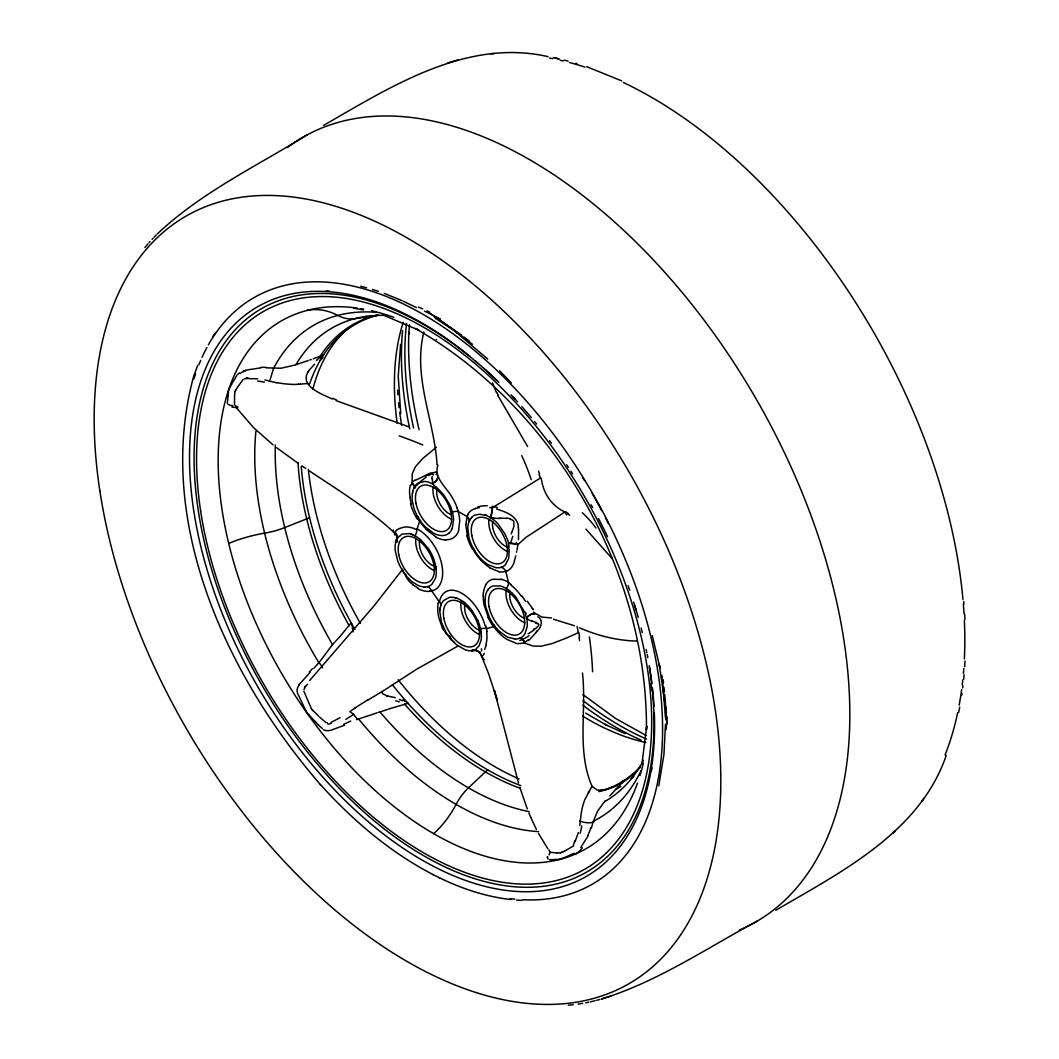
<?xml version="1.0" encoding="UTF-8"?>
<svg xmlns="http://www.w3.org/2000/svg" width="1059" height="1059" viewBox="0 0 1059 1059"><rect width="100%" height="100%" fill="white"/><g stroke="black" fill="none" stroke-linecap="round" stroke-linejoin="round"><path stroke-width="1.5" d="M481.421 636.234L481.342 638.127A29.228 16.957 59.9 0 1 480.985 640.655L478.959 645.95L475.478 649.538M665.462 724.356L663.953 754.405L658.777 785.884M485.075 599.619L485.207 597.633A29.321 16.865 60.4 0 1 486.875 591.491L487.669 590.115M483.195 595.727L483.354 593.292M402.724 570.219L404.988 574.587M465.788 524.218L467.31 535.761M965.014 661.054L964.683 666.813M409.462 324.742L408.761 334.207L408.893 332.235C407.384 365.024 411.514 397.866 419.086 429.742M518.447 539.693L518.592 529.487M580.292 821.135L579.789 825.477M964.074 674.782L963.664 679.282M580.478 819.256L581.179 813.616A57.345 46.278 83.8 0 1 584.859 799.558L591.994 786.241C576.599 750.963 586.673 710.337 582.476 673.061M580.451 819.6L580.332 820.699M439.988 609.785L440.266 607.787M234.595 396.344L234.767 392.359A5.52 2.912 -30.2 0 1 234.754 392.055M234.555 396.688L234.516 404.697M962.949 685.795L962.684 687.94M400.62 344.294L398.25 376.13L400.712 413.5M432.853 474.684L432.257 473.823A3.614 0.874 -34.4 0 0 431.437 474.035L428.551 475.57M395.682 541.97L396.476 539.455M566.486 514.806A118.82 68.597 60 0 0 564.924 511.974L525.846 537.442L517.93 544.591L516.977 549.992M961.982 693.288L961.665 695.406M412.269 493.084L412.15 500.033L413.831 507.751A29.228 16.798 59.9 0 0 414.876 510.663L415.856 512.98A29.387 16.904 59.9 0 0 420.066 520.432L420.224 520.657M642.164 762.334L646.692 726.17L646.467 729.797C647.552 570.391 553.632 407.609 415.313 328.462L418.557 330.077L384.867 315.728M959.706 707.16L958.673 712.416M228.122 395.656L228.545 390.771A9.452 4.964 -30.2 0 1 229.3 388.309L231.881 384.046M228.109 395.748L227.314 403.479M423.918 331.944C412.428 376.991 434.415 420.436 437.089 464.848M438.267 603.445L438.744 601.393M516.527 552.216L516.699 551.395M515.759 555.869L513.814 563.097A35.9 20.478 58.6 0 1 507.645 570.669M412.547 491.641L413.606 488.609M431.662 478.575L432.284 476.563M604.345 801.875L597.514 811.247L593.318 821.44M593.318 821.48L591.452 827.781M270.164 379.585L273.566 368.307A284.778 164.41 60 0 1 376.051 312.299M578.346 832.599L574.997 841.839M437.923 465.073C433.833 476.524 444.012 485.34 449.797 493.772A35.9 21.206 59 0 1 457.316 508.373M486.359 644.812L484.651 649.273M193.638 376.501C154.19 520.816 227.05 676.807 320.493 784.693M458.534 530.863L459.738 520.896A35.556 19.366 61 0 0 458.176 511.444A7.201 2.528 -15 0 0 452.312 512.013A29.242 16.931 59.9 0 0 451.544 509.432L450.671 507.009M550.137 851.979L549.727 853.117M193.837 375.892L197.662 365.461M549.105 854.878L549.647 853.342M393.286 529.99L393.392 531.737L395.311 533.246A7.188 6.592 -23.2 0 1 395.656 542.168M452.286 528.309L453.517 519.969M511.232 533.882L511.987 531.909M512.238 531.261L513.522 527.686A25.363 23.47 22.3 0 0 513.946 526.032L513.853 521.65A3.614 3.283 38.9 0 0 513.033 520.485M946.216 755.438C919.98 832.44 840.925 872.073 775.784 910.303M467.323 516.329L468.104 514.621M410.892 485.393L412.044 483.447L412.282 473.611L415.419 466.794L422.832 458.388L436.374 447.229M232.437 382.921L236.898 375.243M420.079 520.446A7.201 0.702 -34.4 0 1 419.589 521.544L416.796 529.844A7.188 4.262 -61.8 0 1 414.916 535.801A29.44 16.97 59.8 0 1 421.297 540.355L428.392 548.655A29.44 16.97 59.8 0 1 432.721 556.385L433.634 558.662M588.235 835.657L580.782 847.452M588.261 792.979L588.645 792.198M469.772 519.956L470.646 518.539M237.679 387.038L243.08 379.479M237.415 387.488L236.104 389.672M235.204 391.128L235.919 389.977M308.182 371.643C299.22 386.35 322.611 394.345 332.142 398.991M397.019 538.435L401.996 534.12L408.946 533.577A29.136 16.865 60 0 1 414.824 535.801M299.141 684.855L298.717 685.53A11.596 11.252 31.1 0 0 297.129 689.819L297.169 691.792M486.333 584.131L485.379 585.799A34.695 19.446 62.7 0 0 483.381 593.305M350.648 623.42L351.111 622.732A6.354 5.163 63.1 0 1 351.575 623.619A10.06 8.048 63.2 0 1 352.157 625.922L352.263 626.571A17.473 13.82 63.7 0 1 352.488 627.934L352.435 628.689M350.397 623.791L339.674 636.883M212.66 336.828L215.401 332.87M921.754 801.385L922.667 800.088M922.905 799.73L923.805 798.433M322.333 658.235L332.327 644.825M402.274 569.729L373.748 606.225L309.652 680.5M321.804 658.963L319.09 662.444M309.069 370.293L314.563 364.203M299.949 683.704L310.194 672.24M537.323 630.926C542.076 626.743 542.923 619.131 537.787 616.815M535.973 632.633L528.6 640.669M144.884 247.528L147.942 243.901M305.535 686.497L307.613 684.286M148.975 242.71L150.021 241.545M317.779 663.94L318.865 662.696A284.778 164.41 60 0 1 255.907 431.238M317.396 664.364L313.901 668.216M609.772 795.971L624.175 780.39L621.527 782.032M321.579 357.214L321.989 356.777A10.06 2.118 -40.7 0 0 323.299 355.268M605.364 800.789L604.729 801.478M604.583 801.623L604.543 801.676A273.275 157.778 60 0 0 643.435 760.402M152.059 239.321L153.092 238.222M339.118 637.452L332.513 644.613A273.275 157.778 60 0 1 275.34 444.979M154.137 237.137L156.229 235.005M471.851 517.123L472.989 516.157A29.228 16.825 60.2 0 1 474.564 515.217L479.489 514.197L485.406 515.309M157.301 233.96C200.985 192.553 256.371 166.289 307.11 134.89M237.798 374.277L239.215 373.099M893.187 833.062L895.437 830.958M449.294 532.876L448.156 533.802A29.321 16.904 59.6 0 1 443.205 535.536L441.616 535.576A29.308 16.904 59.6 0 1 433.449 533.114L425.572 527.117A29.4 17.103 60 0 1 420.198 520.697M572.509 846.538L564.963 850.893M420.224 481.739L426.102 477.199M458.441 645.765L416.862 669.103L382.034 691.646L382.67 693.751L386.8 695.75M535.43 628.887L538.488 625.71A3.614 1.734 -36 0 0 538.806 624.77L537.946 623.261M533.974 630.012L528.11 633.904M415.154 480.442L430.192 473.148L436.308 472.102M490.343 517.401A7.188 1.575 -80.7 0 0 492.051 507.936L540.805 477.808L541.414 479.82M350.833 710.854L355.692 707.743M487.643 769.827L486.73 770.581A16.587 9.584 -60 0 0 486.319 771.005L468.435 787.883A37.952 21.908 -60 0 0 456.098 804.39A63.249 36.509 -60 0 1 433.621 833.658M368.214 699.906L374.237 696.266M375.045 695.776L382.193 691.487M339.979 717.684L331.136 722.41M574.124 853.263L567.068 856.479M757.357 921.026C706.274 948.401 657.215 981.984 601.327 999.034L611.096 996.069M323.604 125.386C390.837 86.759 466.542 38.018 548.072 56.643M309.599 517.679L308.513 518.155A16.587 6.155 -13.6 0 1 307.931 518.367L284.659 527.607A37.952 14.071 -13.6 0 1 264.591 533.167A63.249 23.444 -13.6 0 0 228.691 543.426M612.989 786.877L605.444 790.027M507.592 570.576L506.056 571.225M356.486 719.696L377.216 712.773M472.632 650.663L474.564 650.041M562.686 858.28L562.607 858.319M563.216 858.042L566.764 856.599M562.157 852.138L562.991 851.767M562.183 858.505L561.482 858.809M564.725 850.999L561.018 852.627M344.519 725.216L331.136 730.167A11.172 11.106 72.8 0 1 323.577 729.876M495.837 629.377A35.9 20.095 60.1 0 0 506.943 639.398L516.858 643.66L524.774 643.117L533.127 646.056L541.308 646.175L552.269 643.528L567.002 637.809L578.293 632.686L577.87 630.383M323.644 354.739L318.812 356.684M317.832 357.055L313.199 358.802M243.345 370.915L244.1 370.637M388.137 709.173L408.019 703.335M386.998 709.596L379.996 711.979A273.275 157.778 60 0 0 529.235 811.644M308.195 360.523L295.938 364.706A273.275 157.778 60 0 1 386.482 315.383M295.209 364.971L281.019 368.228L266.1 367.83M519.347 638.418L516.62 639.04A30.34 19.671 77.2 0 1 515.402 639.252M311.28 359.478L309.731 359.994M433.131 590.3L431.595 590.723A7.188 5.745 78.2 0 0 427.227 586.673A29.387 16.97 59.8 0 1 421.773 586.593L420.026 586.13A29.228 16.878 59.8 0 1 417.789 585.283L411.713 581.523L406.127 576.03M437.804 476.471A7.188 5.772 -24.9 0 1 431.675 483.433A29.546 17.063 60 0 0 424.394 481.448L418.001 483.116A29.586 17.09 60 0 0 413.923 488.08M475.253 508.466L479.423 507.618M447.904 62.931L457.673 59.966M245.463 370.187L260.62 367.897M379.731 712.058L378.5 712.416M599.778 999.484L596.654 1000.331M595.092 1000.742L590.34 1001.854M431.543 590.737L438.836 601.075A7.188 5.123 16.7 0 1 440.756 605.735L440.756 605.735A29.44 17.05 59.8 0 1 443.483 600.691L449.135 597.435A29.268 16.97 60.1 0 1 472.288 610.871M588.738 1002.198L585.72 1002.807M431.198 590.803L429.61 591.001M604.08 790.345L597.077 790.054L592.087 786.36M244.258 378.897L246.562 378.672M582.662 1003.35L578.042 1004.078M555.313 859.564L555.048 859.59M573.223 1004.7L568.259 1005.203M480.587 628.808L480.574 628.728A7.188 2.806 -12.1 0 1 486.544 628.609L493.838 626.703A7.201 1.125 -36.1 0 0 494.103 625.287A29.44 17.05 60.1 0 1 489.483 617.503L485.856 607.231A29.268 16.891 60.2 0 1 485.048 599.593M307.639 383.504L300.306 384.152M551.474 617.927L541.798 617.106L533.379 612.208M291.887 384.536L298.492 384.271M298.267 384.298L300.187 384.152M490.741 53.797L492.409 53.665M492.753 53.638L494.407 53.493M247.7 378.592L257.747 378.831M425.519 586.911L423.838 586.898M557.021 852.919L559.311 852.905M556.769 852.919L556.703 852.932M556.412 852.932L550.587 852.283M559.298 859.365L549.581 859.749M515.376 639.106L507.565 637.174L499.53 631.495M499.702 518.036L506.983 518.394M445.773 539.733L447.732 539.693A34.682 19.843 57 0 0 453.742 537.548L455.092 536.423A34.96 19.989 57.2 0 0 458.6 530.93M637.121 641.052C617.225 640.695 597.713 635.691 579.511 627.828M516.62 900.084L521.796 900.388M493.547 517.758L492.779 517.705M489.748 507.592L491.694 507.87M510.862 899.554C485.896 896.735 461.75 888.673 439.247 877.699M508.452 543.068L517.93 544.591M237.759 407.914L231.881 407.013M499.213 571.728L490.013 568.021M517.983 544.167L508.452 542.658A29.546 17.063 60 0 0 504.375 532.995L497.982 523.94A29.586 17.09 60 0 0 490.701 517.52A7.188 1.39 -80.4 0 0 492.461 508.016M353.785 308.235L363.369 309.916M390.85 696.69L395.272 697.629M390.652 696.65L387.925 696.054M277.048 382.881L270.071 381.227M553.314 57.676L559.324 58.986M264.896 379.969L269.568 381.094M555.247 58.073L558.358 58.761M553.42 619.211L574.349 625.71M454.788 597.62L456.522 598.11M564.195 60.125L568.101 61.118M360.682 286.274L366.586 287.783M509.842 518.884L513.033 520.485M501.225 579.485L492.978 579.22A34.775 19.512 60.9 0 0 486.2 583.959M496.499 508.995C505.673 511.921 517.891 515.985 518.433 527.395M575.884 63.288L576.851 63.58M372.464 289.464L378.381 291.344M411.064 534.12L412.917 534.821M586.646 66.691L621.633 80.815M532.161 621.103L536.489 622.56M408.549 426.698L336.219 400.699M384.338 293.409L402.327 300.769M486.783 515.826L489.417 516.991M453.808 641.847L451.213 639.954L448.712 635.943M625.101 733.569L604.596 724.237L607.098 725.534L585.653 713.117M402.791 700.012L403.519 700.33M484.493 659.611L483.751 659.188M458.176 511.444L467.204 516.66A7.188 5.335 20.6 0 1 469.005 521.65A29.4 17.023 59.6 0 0 467.787 528.044L469.058 537.84A29.321 16.785 59.9 0 0 480.031 557.881L481.686 559.602A29.268 16.825 60.1 0 0 487.802 564.54L495.638 567.624A29.44 16.997 60.2 0 0 501.251 567.306M403.545 301.338L416.412 307.573M646.374 735.621L615.623 718.492L582.966 694.638M320.334 784.507C352.753 820.381 390.189 852.376 433.277 874.708M432.8 874.469L439.723 877.937M416.452 529.659L414.4 528.679A35.9 21.273 60.8 0 0 403.373 527.276C400.527 528.163 394.795 529.341 395.311 533.246M418.093 588.129L413.076 585.018M435.712 536.714L426.168 529.5M448.857 636.022L448.99 636.102A7.188 1.218 -59.2 0 1 449.241 635.863M325.947 722.582L319.553 716.996M487.617 590.181A29.268 16.891 60.2 0 1 493.057 585.971L500.192 585.918A29.4 16.865 59.8 0 1 506.228 588.552L506.387 588.605A7.188 4.037 -58.1 0 0 508.585 582.821L508.36 582.688M435.315 318.23L454.298 330.686L472.42 344.241M508.942 583.059L510.967 584.436M564.924 511.974C552.176 506.162 543.942 494.262 541.652 480.614M448.447 635.771L442.583 628.847L438.691 617.278A35.9 20.571 61.5 0 1 438.201 603.392M309.599 471.043C338.496 490.37 368.4 508.611 393.948 532.373M322.598 728.791L318.137 724.793M435.024 316.681L461.711 335.293M430.563 313.729L452.471 329.084L487.722 359.08M302.04 465.947L305.799 468.502M298.32 463.418L276.637 447.692M567.703 513.84L569.702 515.256M462.889 601.419L464.649 602.743M432.641 484.228L434.812 485.816M508.399 589.956L510.253 591.399M464.16 337.08L469.124 341.024M273.09 444.912L253.657 427.73L236.779 408.231M436.083 486.836L443.681 494.752L449.466 504.19A29.136 16.825 59.9 0 1 450.618 507.009M397.602 535.801L396.993 535.272M483.42 658.95L480.971 654.568A7.188 7.095 -64.8 0 0 472.288 650.703M309.254 715.262L315.556 721.881M309.202 715.222L308.301 714.401A9.452 8.922 33.8 0 1 306.051 711.277M313.292 710.827L318.613 716.03M313.186 710.748L312.299 709.927M512.371 593.292L514.065 595.026A29.228 16.918 60.2 0 1 516.077 597.355L524.47 612.009M449.797 637.664L447.044 634.156M585.958 529.129L612.354 558.848M482.705 562.117L480.707 560.026M499.689 370.822L511.418 383.067M404.035 573.065L402.751 571.105M317.899 724.541L315.913 722.291M497.492 629.417L495.797 627.484A29.242 16.812 60 0 1 494.103 625.287M534.61 613.651L534.663 613.704A7.188 4.368 -42.4 0 0 526.522 617.728M495.864 629.337L493.984 626.888M472.367 610.937L477.94 620.706M521.677 595.582L525.648 601.433M419.43 521.306L417.736 518.685M547.9 848.868L538.462 833.354M474.71 550.786L473.439 548.602M418.543 518.076L417.233 515.759M446.024 632.541L441.51 622.348L439.895 612.248A29.136 16.838 60.1 0 1 440.69 605.867M472.671 548.734L474.233 551.382A34.682 18.797 59.5 0 0 480.707 560.039M527.66 446.58L497.915 395.589M536.397 829.435L530.638 817.138M488.318 617.437L484.095 605.046A34.96 19.671 62.5 0 1 483.275 595.78M496.419 392.585L492.514 382.895M436.573 472.499L436.56 472.446A40.308 6.394 -23 0 0 436.176 472.168M306.064 711.198L297.354 692.904M528.904 813.034L530.731 817.376M481.858 656.871L488.596 673.696L497.134 699.787L494.394 690.653L518.526 783.011M526.416 617.45L525.86 615.861M527.25 808.891L519.784 787.221M525.118 613.717L525.582 615.014M538.554 471.149L539.547 473.955M405.703 576.162L405.279 574.547M457.25 508.373L458.084 511.113M509.233 549.052L508.704 558.384L505.447 564.712A29.136 16.785 59.9 0 1 504.084 565.89L502.773 566.697A29.242 16.851 59.8 0 1 501.264 567.306A7.188 5.851 72.4 0 1 505.792 571.304L508.585 582.821M437.049 474.604L436.824 473.638M480.362 653.403L480.005 651.841M411.236 503.859L409.846 497.478M485.856 625.79L486.412 628.027M652.265 635.559L660.061 668.308L659.214 664.35L666.336 712.906L665.859 707.783M486.637 629.072L487.087 631.641M303.867 691.17L311.24 708.378A4.911 4.554 37.1 0 0 311.875 709.384L311.889 709.477A5.52 5.202 33.2 0 0 312.273 709.954M577.102 626.438L577.684 629.483M435.898 566.83L436.189 569.04M579.061 637.214L579.577 640.589M508.704 544.856L508.492 543.439M508.77 545.306L509.061 547.357M481.064 631.336L481.329 633.639M663.093 679.772L663.53 682.83M661.915 675.285L662.325 678.276M662.524 679.772L665.383 717.195M651.007 683.359L651.867 690.653M664.019 687.317L664.496 691.805M664.827 694.797L666.932 724.038M963.716 601.419L963.928 604.001M964.67 614.233L964.948 619.303M549.528 58.099A443.099 255.815 60 0 1 552.56 58.669M560.171 60.257A443.099 255.815 60 0 1 563.242 60.972M569.385 62.507A443.099 255.815 60 0 1 584.912 67.088M623.208 82.417A443.099 255.815 60 0 1 962.949 599.447M963.359 604.212A443.099 255.815 60 0 1 964.021 613.677M964.365 620.322A443.099 255.815 60 0 1 964.365 659.055M963.796 668.6A443.099 255.815 60 0 1 963.399 673.524M962.777 680.01A443.099 255.815 60 0 1 962.234 684.829M961.638 689.594A443.099 255.815 60 0 1 959.163 705.148M957.667 712.72A443.099 255.815 60 0 1 945.065 754.974M287.413 147.519A453 261.547 60 0 1 756.007 398.727A453 261.547 60 0 1 739.261 930.146M326.013 291.093A322.77 186.344 60 0 1 329.243 291.026M640.391 766.822A264.75 152.853 60 0 1 599.262 791.642M520.843 785.579A264.75 152.853 60 0 1 392.386 684.763M354.95 629.536A264.75 152.853 60 0 1 301.272 466.463M309.599 384.073A264.75 152.853 60 0 1 377.613 315.251L376.58 315.542A16.587 13.383 75.3 0 1 376.077 315.569L354.858 318.666A37.952 30.605 75.3 0 1 337.742 315.436A63.249 51.004 75.3 0 0 306.978 310.433M520.022 788.2A265.743 153.423 60 0 1 404.498 704.076M349.113 625.644A265.743 153.423 60 0 1 298.003 462.558M320.268 356.102A265.743 153.423 60 0 1 377.891 314.933M639.821 767.735A265.743 153.423 60 0 1 621.699 783.011M407.265 702.713A6.354 4.726 29.2 0 1 407.953 703.375M323.789 354.646A6.354 1.416 -39.8 0 1 323.419 355.202M594.192 821.427A9.068 3.031 9.6 0 1 579.975 821.082M549.542 851.343A5.136 4.077 -19.9 0 1 549.078 849.94M560.529 852.654A4.911 1.363 -37.1 0 1 560.052 852.76M560.846 852.799A5.52 1.628 -39.7 0 1 560.502 852.919M573.726 845.625A2.806 2.184 72.9 0 1 573.369 846.088M573.29 845.241A8.088 0.953 -69.7 0 1 575.09 840.542M581.762 825.954A58.642 53.043 74.6 0 1 580.147 833.314M519.612 638.325A7.188 3.018 68.5 0 1 524.774 643.117M578.81 632.475A166.011 115.034 -87.1 0 1 579.577 637.015M493.64 626.915A35.582 21.696 60.8 0 1 488.027 617.543M484.334 653.31A29.175 5.017 -80.7 0 1 481.183 655.825M486.584 631.468A35.94 21.061 61.1 0 1 485.975 644.468M589.347 636.922A219.716 146.83 -87.8 0 1 592.563 671.75M538.607 831.619A284.778 164.41 60 0 1 358.405 718.783M641.013 770.687A284.778 164.41 60 0 1 593.371 821.241M605.444 790.04A19.578 19.539 -39.5 0 1 604.08 790.358M620.852 786.36A34.788 13.079 -24.5 0 1 615.888 789.273M622.599 782.535A27.057 4.342 -27.2 0 1 618.946 784.745M622.467 781.648A17.487 1.284 -28.9 0 1 621.302 782.349M590.922 827.714A67.286 59.781 -89.3 0 1 587.798 835.392M582.384 847.822A11.172 5.811 -45.4 0 1 575.196 854.136M561.363 858.981A9.452 2.82 -39.5 0 1 559.245 859.445M548.085 859.034A11.596 4.21 -43.5 0 1 547.755 856.903M547.185 857.578A23.536 5.785 -56.1 0 1 547.41 856.652M349.774 711.648A9.068 1.694 51 0 1 357.174 718.77M350.688 721.073A67.286 11.358 -23.3 0 1 343.738 724.224M298.85 684.696A23.536 22.292 -17.5 0 1 299.671 683.518M312.458 668.613A67.313 4.13 -47.1 0 1 309.347 671.988M318.984 662.656A9.068 2.873 46.2 0 1 322.624 667.951M232.94 405.663A11.172 5.374 -13.2 0 1 228.016 404.326M239.784 373.523A11.596 6.328 -24 0 1 243.53 371.603M244.325 371.365A23.536 17.196 -22.9 0 1 245.622 370.928M260.58 367.42A67.313 54.062 2.3 0 1 266.113 367.354M434.322 316.866A283.534 163.695 60 0 1 439.975 319.09M666.296 716.758A283.534 163.695 60 0 1 665.807 719.736M645.884 742.505A273.871 158.122 60 0 1 582.688 716.136M397.178 423.269A273.871 158.122 60 0 1 403.227 322.214M646.506 739.076A304.29 175.675 60 0 1 583.099 700.661M413.592 428.035A304.29 175.675 60 0 1 406.51 323.379M641.066 740.109A303.523 175.238 60 0 1 582.979 705.307M409.767 428.842A303.523 175.238 60 0 1 402.579 330.593M401.679 425.374A285.003 164.542 60 0 1 399.72 412.375M399.124 407.556A285.003 164.542 60 0 1 398.608 402.764M397.906 394.848A285.003 164.542 60 0 1 397.588 390.149M418.424 307.044A313.093 180.771 60 0 1 422.7 308.924M426.989 310.896A313.093 180.771 60 0 1 429.861 312.273M424.487 311.147A312.762 180.573 60 0 1 440.24 319.116M666.918 716.864A312.762 180.573 60 0 1 666.098 729.625M652.079 767.947A314.073 181.327 60 0 1 651.311 771.058M582.834 477.847A322.042 185.934 60 0 1 584.555 480.64M592.113 493.348A322.042 185.934 60 0 1 601.658 510.584M605.457 517.838A322.042 185.934 60 0 1 608.409 523.689M208.345 344.877A338.549 195.465 60 0 1 594.867 497.346A338.549 195.465 60 0 1 522.63 899.753M514.793 899.157A338.549 195.465 60 0 1 510.041 898.628M193.969 378.778A338.549 195.465 60 0 1 195.505 374.012M198.88 364.786A338.549 195.465 60 0 1 200.72 360.325M202.017 357.399A338.549 195.465 60 0 1 206.862 347.577M654.316 712.866A328.859 189.865 60 0 1 413.248 854.772A328.859 189.865 60 0 1 191.282 425.281A328.859 189.865 60 0 1 470.236 356.671M475.213 360.828A328.859 189.865 60 0 1 477.702 362.959M483.884 368.386A328.859 189.865 60 0 1 498.855 382.431M511.034 394.848A328.859 189.865 60 0 1 517.573 401.877M521.875 406.656A328.859 189.865 60 0 1 531.406 417.709M534.53 421.469A328.859 189.865 60 0 1 536.595 423.997M549.621 440.703A328.859 189.865 60 0 1 551.461 443.178M566.658 464.755A328.859 189.865 60 0 1 568.392 467.35M570.96 471.268A328.859 189.865 60 0 1 572.654 473.889M591.107 504.772A328.859 189.865 60 0 1 592.616 507.513M598.507 518.539A328.859 189.865 60 0 1 607.535 536.701M633.573 602.108A328.859 189.865 60 0 1 638.22 617.397M647.208 654.409A328.859 189.865 60 0 1 647.83 657.626M649.273 665.648A328.859 189.865 60 0 1 651.841 683.081M652.397 687.768A328.859 189.865 60 0 1 653.985 706.287M652.225 688.641A325.259 187.787 60 0 1 418.808 852.839A325.259 187.787 60 0 1 197.477 414.069A325.259 187.787 60 0 1 496.697 380.327M513.165 396.979A325.259 187.787 60 0 1 515.323 399.283M628.133 585.693A325.259 187.787 60 0 1 629.734 590.234M634.712 605.377A325.259 187.787 60 0 1 636.102 609.905M641.145 627.987A325.259 187.787 60 0 1 642.284 632.488M646.109 649.366A325.259 187.787 60 0 1 646.758 652.556M649.326 666.826A325.259 187.787 60 0 1 651.722 684.008M617.198 785.606A266.524 153.873 60 0 1 598.732 790.901M519.095 778.921A266.524 153.873 60 0 1 398.105 679.693M360.404 623.473A266.524 153.873 60 0 1 308.328 469.269M312.815 389.302A266.524 153.873 60 0 1 349.099 327.496M363.343 317.7A266.524 153.873 60 0 1 366.11 316.217M633.825 776.763A266.524 153.873 60 0 1 631.19 778.484M637.492 783.144A304.727 175.94 60 0 1 283.68 676.953A304.727 175.94 60 0 1 357.465 308.129M360.642 308.606A304.727 175.94 60 0 1 363.833 309.162M371.444 310.724A304.727 175.94 60 0 1 393.855 317.356M643.342 763.102A304.727 175.94 60 0 1 639.993 775.559M354.99 707.968A57.345 4.262 -31.3 0 1 368.029 699.814M304.555 687.198A12.854 12.165 -42.9 0 1 305.27 686.272M304.026 689.568A5.136 4.408 -47.3 0 1 304.913 687.86M327.443 722.926A2.806 2.039 40.7 0 1 326.966 722.768M331.321 723.165A8.088 6.989 -42.3 0 1 327.893 724.144M353.799 714.123A58.642 15.832 -27.9 0 1 345.869 719.392M450.194 636.962A7.188 1.218 -59.2 0 1 449.903 637.77M439.485 601.644A35.212 19.446 61.4 0 1 460.864 592.775A35.212 19.446 61.4 0 1 485.115 625.684M413.209 584.793A29.175 24.079 -62.2 0 1 405.849 576.149M429.61 591.372A35.94 21.273 59.6 0 1 418.12 588.764M387.713 696.226A19.578 9.637 -6.4 0 1 386.575 695.895M395.748 700.846A34.788 16.838 22.9 0 1 399.269 701.892M399.322 699.509A27.057 17.937 27.5 0 1 402.579 700.714M403.479 700.436A17.487 12.734 28.9 0 1 404.737 701.058M405.345 701.336A10.06 7.506 29 0 1 407.305 702.686M353.163 628.847A27.044 20.942 64.9 0 1 353.031 631.932M257.628 381.068A58.497 44.359 11.4 0 1 264.419 382.18M246.178 377.785A12.854 3.111 -4 0 1 247.793 377.666M235.058 391.711A4.911 2.462 -32.6 0 1 235.389 391.115M235.601 405.756A2.806 1.191 41.9 0 1 235.363 405.451M237.904 406.947A8.088 7.148 -18.5 0 1 235.535 406.047M336.643 400.024A204.188 157.553 6.5 0 1 332.579 398.316M399.097 435.831A219.65 95.363 12.2 0 1 422.766 444.939M291.847 384.311A57.345 40.229 11.6 0 1 277.114 382.603M416.756 528.732A35.251 20.611 61.7 0 1 441.073 561.455A35.251 20.611 61.7 0 1 433.25 590.551M412.044 483.447A7.188 2.528 35.1 0 1 413.738 488.371M410.23 497.399A29.175 26.674 5.9 0 1 410.336 485.26M417.18 519.029A35.94 20.756 58.7 0 1 410.535 503.74M321.91 357.095A17.473 3.429 -41.2 0 1 320.996 358.061M322.902 357.532A27.044 4.607 -41.9 0 1 319.778 360.722M316.429 360.51A34.775 2.502 -43.5 0 1 322.32 355.189M308.288 371.709A19.578 18.427 -36.8 0 1 309.188 370.359M436.626 339.648A4.911 2.025 11.9 0 1 436.282 339.476M498.273 395.285A204.188 140.847 -56.3 0 1 496.803 392.267M521.743 455.622A219.65 121.957 -86.2 0 1 531.247 479.648M539.137 474.339A166.104 106.072 -78.7 0 1 540.381 478.191M437.91 476.682A7.188 5.666 -25.9 0 1 431.847 483.632M477.808 506.957A29.175 9.213 14.1 0 1 487.246 505.739M467.826 514.303A35.94 20.227 59.6 0 1 475.319 508.624M565.612 511.735A166.011 79.862 1.3 0 1 568.379 513.628M505.805 571.331A35.582 20.584 62.8 0 1 499.226 571.82M532.968 609.031A29.175 4.17 54.6 0 1 527.303 601.247M510.888 584.978A35.94 20.412 61 0 1 521.213 596.071M582.291 512.728A219.716 101.677 3.1 0 1 595.899 527.991M525.118 642.959A7.188 2.912 67.2 0 0 519.916 638.193A29.546 17.063 60 0 0 524.682 634.222L527.13 626.941A29.586 17.09 60 0 0 526.694 618.019A7.188 4.514 -43.1 0 1 534.874 613.942M528.097 639.821A17.143 13.211 -58.8 0 1 524.893 642.111M529.129 635.784A33.981 18.241 -33.4 0 1 519.85 640.536M450.618 636.83A7.188 1.191 -60.7 0 1 450.221 638.021A29.546 17.063 60 0 0 457.236 645.222L465.139 649.789A29.586 17.09 60 0 0 472.168 650.689A7.188 7.082 -56.2 0 1 480.905 654.528M449.36 636.313A7.188 1.191 -60.7 0 1 449.598 636.049M451.465 639.001A33.981 32.617 87.4 0 1 450.049 638.484M395.391 533.418A7.188 6.553 -26.6 0 1 395.682 542.38A29.546 17.063 60 0 0 395.259 550.812L397.694 560.899A29.586 17.09 60 0 0 402.46 570.391A7.188 2.767 -7.9 0 1 402.963 570.457M395.02 535.126A17.143 6.354 9.5 0 1 394.517 533.273M397.813 541.93A33.981 11.437 -18.3 0 1 397.125 541.678M501.159 579.194A35.278 19.843 59.3 0 1 508.36 582.291M506.361 588.672A29.321 16.865 60.4 0 1 512.278 593.358M426.274 529.235A35.291 20.876 59.7 0 1 419.973 521.61M445.852 539.958A34.775 20.359 58.8 0 1 435.726 537.112M452.365 512.013A29.44 16.944 60 0 1 453.57 519.995M452.339 528.216A29.308 16.904 59.6 0 1 449.373 532.823M466.132 524.417A35.318 20.386 59 0 1 467.337 517.057M472.274 548.933A34.748 19.486 59 0 1 466.82 535.655M489.999 567.77A34.947 18.969 59.6 0 1 482.785 561.866M433.197 483.857A33.981 16.044 30 0 1 432.363 478.88M451.611 519.228A22.967 13.251 60 0 1 433.131 487.087M492.011 518.553A19.274 7.095 3.2 0 1 490.277 518.38M492.7 518.076A26.488 6.208 3.9 0 1 492.091 518.036M499.98 518.46A36.999 9.002 3.9 0 1 493.534 518.169M506.983 518.142A21.657 20.849 58.5 0 1 509.895 518.579M510.478 543.638A33.981 11.834 -76.1 0 1 512.834 536.264M492.038 506.308A16.851 6.87 14 0 1 497.346 507.526M516.395 542.354A17.143 1.416 -82.8 0 1 516.157 544.313M518.301 527.382A40.308 32.551 48.9 0 1 518.473 529.46M412.653 493.269A30.274 20.611 49.6 0 1 412.891 491.839M434.945 486.955A30.34 11.49 52.7 0 1 436.149 487.961M436.149 474.472A17.143 2.833 49.1 0 1 437.129 474.723M412.282 483.142A7.188 2.462 36.6 0 1 413.923 488.08M414.651 488.358A19.3 11.053 -40.9 0 1 415.565 487.299M412.004 482.944A16.851 15.779 18 0 1 414.837 480.084M469.031 521.796A29.268 16.825 60.1 0 1 471.851 517.282M485.115 514.515A30.274 15.117 48.4 0 1 486.531 514.992M508.174 546.841A30.34 12.483 71 0 1 508.373 548.456M507.539 551.501A22.967 13.251 60 0 1 488.94 519.426M525.396 612.155A30.274 12.443 61.6 0 1 526.058 613.968M499.517 631.548A29.136 16.798 60.1 0 1 497.465 629.47M527.488 619.224A19.3 12.284 84.8 0 1 526.548 618.588M533.352 609.825A16.851 1.403 50.1 0 1 532.28 608.621M433.528 558.675A29.387 16.97 59.8 0 1 435.448 578.346L431.82 584.369A29.4 16.997 60.4 0 1 427.386 586.66M406.484 575.54A30.274 21.326 67.5 0 1 405.385 574.124M402.579 570.761A7.188 2.82 -9.4 0 1 403.082 570.827M396.304 539.322A30.34 18.056 42.1 0 1 396.913 538.356M402.632 570.391A19.3 17.05 23.2 0 1 402.579 569.199M477.861 620.574A29.268 16.97 60.1 0 1 481.329 636.115M475.531 649.71A30.274 16.282 73 0 1 474.591 650.133M446.541 634.487A30.34 23.099 57 0 1 445.495 632.832M472.83 650.094A19.3 2.621 -38.9 0 1 472.42 650.2M481.62 650.795A16.851 2.396 -86.2 0 1 481.461 648.81M415.115 487.074A26.488 17.937 -38 0 1 415.485 486.663M416.346 485.724A36.999 24.794 -38.1 0 1 420.423 481.964M425.559 476.14A21.657 9.213 -37 0 1 428.379 474.3M433.502 474.26A25.363 5.626 -41.7 0 1 433.528 474.789M478.536 634.116A22.967 13.251 60 0 1 461.115 601.975M524.88 622.811A22.967 13.251 60 0 1 506.149 591.041M434.031 570.444A22.967 13.251 60 0 1 415.883 538.343M471.745 650.597A36.999 4.633 -46.4 0 1 471.758 650.213M537.006 630.939A40.308 13.515 -45.1 0 1 535.669 632.62M527.912 619.224A26.488 15.276 76.4 0 1 527.567 618.999M532.161 621.302A36.999 21.458 76.9 0 1 528.362 619.581M535.655 623.208A21.657 9.465 -23.5 0 1 537.297 623.698M534.901 628.397A25.363 14.747 -34 0 1 533.511 629.47M451.359 514.78A17.699 10.219 60 0 1 436.758 490.211M507.261 547.04A17.699 10.219 60 0 1 492.792 521.227M524.589 618.337A17.699 10.219 60 0 1 509.975 592.841M479.661 630.237A17.699 10.219 60 0 1 464.716 605.192M434.997 566.419A17.699 10.219 60 0 1 419.748 540.183M99.837 490.794A443.099 255.815 60 0 0 612.671 991.82A443.099 255.815 60 0 0 509.975 317.21A443.099 255.815 60 0 0 99.837 490.794M200.654 511.06A321.83 185.815 60 0 0 573.144 874.972A321.83 185.815 60 0 0 498.551 384.986A321.83 185.815 60 0 0 200.654 511.06M471.824 535.523A25.562 14.76 60 0 0 501.94 562.792A25.562 14.76 60 0 0 494.301 523.318A25.562 14.76 60 0 0 471.824 535.523M416.015 503.396A25.562 14.76 60 0 0 446.17 530.519A25.562 14.76 60 0 0 438.373 491.005A25.562 14.76 60 0 0 416.015 503.396M443.867 618.403A25.562 14.76 60 0 0 473.902 645.95A25.562 14.76 60 0 0 466.542 606.555A25.562 14.76 60 0 0 443.867 618.403M489.059 606.688A25.562 14.76 60 0 0 519.135 634.103A25.562 14.76 60 0 0 511.643 594.668A25.562 14.76 60 0 0 489.059 606.688M398.78 554.863A25.562 14.76 60 0 0 428.988 581.841A25.562 14.76 60 0 0 421.045 542.287A25.562 14.76 60 0 0 398.78 554.863M471.917 650.57A26.488 3.256 -46.9 0 0 471.97 650.623"/></g></svg>
